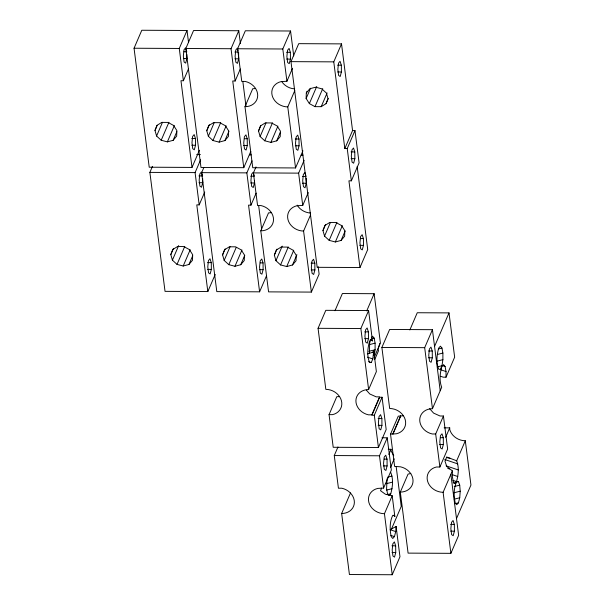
<?xml version="1.0" encoding="UTF-8"?>
<svg xmlns="http://www.w3.org/2000/svg" width="605" height="605" viewBox="0 0 605 605"><rect width="100%" height="100%" fill="white"/><g stroke="black" fill="none" stroke-linecap="round" stroke-linejoin="round"><path stroke-width="0.91" d="M388.259 449.265L391.049 449.281L391.042 450.831L393.742 455.762M444.13 427.841L449.719 427.871L449.704 429.414A14.686 12.455 23.3 0 0 465.305 440.765L470.947 485.044L456.495 518.591M328.265 98.539L326.057 103.682L321.202 106.677L314.986 106.646L309.359 103.591L306.13 98.486L306.312 92.958L307.045 91.242M389.068 495.608L390.754 493.733C392.705 486.896 393.507 479.183 390.747 472.467M395.73 531.583L396.101 526.433L390.157 529.708L395.73 531.583L394.445 536.612L392.758 538.488L391.201 536.62C389.703 529.64 389.56 521.888 392.743 515.354L394.43 515.347L394.838 516.473L393.621 515.407M453.084 482.851L454.824 483.44L456.51 481.557C458.401 474.895 459.24 467.378 456.677 460.798L465.305 440.765M459.732 497.786L460.208 491.199L459.717 485.149L458.424 481.557L456.737 481.557C453.561 488.091 453.697 495.85 455.202 502.823L456.752 504.699L458.439 502.823L459.732 497.786L454.234 499.178M382.058 397.251L374.313 415.234L371.893 415.227L379.645 397.243L382.058 397.251L386.171 429.527L378.427 447.511L333.211 447.284L329.052 414.637L332.47 414.652A14.686 12.455 23.3 0 0 341.432 400.707A14.686 12.455 23.3 0 0 325.83 389.348L318.056 328.311L325.8 310.327L368.596 310.546L372.461 340.88L371.243 339.413L369.557 341.296C367.613 348.125 366.812 355.846 369.572 362.554L371.258 362.554L372.809 358.954L373.731 350.839L372.317 352.42L367.364 353.88M374.185 355.8L375.108 349.743L375.1 343.156L374.177 338.135L372.62 336.259L371.493 337.514M387.109 478.668L386.587 488.711L387.518 493.74L388.554 494.988M441.975 365.715L442.898 359.657L442.89 353.07L441.968 348.049L440.41 346.173L438.723 348.056C436.78 354.885 435.971 362.607 438.738 369.315L440.425 369.315L441.975 365.715L437.438 366.864M370.502 339.813L369.647 343.171L369.443 353.214M186.854 54.344L186.9 58.579L185.682 63.117L184.094 61.997L183.345 56.076L183.981 49.799L185.538 47.901L186.574 51.024M195.528 145.261L194.311 149.798L192.73 148.679L191.974 142.757L192.617 136.48L194.167 134.582L195.468 138.484L195.528 145.261L191.808 145.238M202.675 178.49L202.713 182.718L201.495 187.255L199.915 186.143L199.158 180.222L199.801 173.945L201.352 172.047L202.395 175.17M238.604 52.068L238.665 58.836L237.447 63.374L235.867 62.262L235.111 56.341L235.753 50.064L237.304 48.166L238.083 50.502M211.349 269.406L210.132 273.944L208.543 272.825L207.787 266.903L208.43 260.626L209.988 258.728L211.281 262.63L211.349 269.406L207.621 269.384M247.301 145.518L246.084 150.055L244.496 148.943L243.739 143.022L244.382 136.745L245.94 134.847L247.233 138.749L247.301 145.518L243.573 145.502M254.463 180.441L254.486 182.982L253.268 187.52L251.688 186.408L250.931 180.479L251.574 174.21L253.124 172.304L254.425 176.214L250.651 176.191M290.438 59.101L289.22 63.638L287.64 62.527L286.883 56.598L287.526 50.321L289.077 48.423L290.377 52.333L290.438 59.101L286.672 59.086M263.115 269.664L261.897 274.201L260.316 273.089L259.56 267.168L260.203 260.891L261.753 258.993L263.054 262.895L263.115 269.664L259.394 269.649M299.067 145.782L297.849 150.32L296.268 149.208L295.512 143.279L296.155 137.01L297.705 135.104L299.006 139.014L299.067 145.782L295.346 145.767M306.206 178.165L306.259 183.247L305.041 187.784L303.453 186.673L302.704 180.744L303.339 174.467L304.897 172.569L305.933 175.692M341.401 71.972L340.184 76.51L338.603 75.398L337.847 69.469L338.49 63.2L340.04 61.294L341.341 65.204L341.401 71.972L337.681 71.957M314.887 269.928L313.67 274.466L312.089 273.354L311.333 267.425L311.976 261.148L313.526 259.25L314.827 263.16L314.887 269.928L311.167 269.913M354.863 158.676L353.645 163.214L352.065 162.102L351.308 156.181L351.951 149.904L353.501 148.006L354.802 151.908L354.863 158.676L351.097 158.661M363.492 245.365L362.274 249.895L360.693 248.784L359.937 242.862L360.58 236.585L362.13 234.687L363.431 238.589L363.492 245.365L359.771 245.343M368.483 338.641L367.265 343.179L365.677 342.067L364.928 336.138L365.564 329.869L367.122 327.963L368.415 331.873L368.483 338.641L364.762 338.626M381.944 425.353L380.726 429.883L379.146 428.771L378.39 422.85L379.032 416.573L380.583 414.675L381.884 418.577L381.944 425.353L378.178 425.33M387.109 465.903L385.892 470.44L384.311 469.329L383.555 463.4L384.198 457.13L385.748 455.225L387.049 459.135L387.109 465.903L383.343 465.888M432.318 357.782L431.093 362.319L429.512 361.208L428.756 355.279L429.399 349.009L430.957 347.104L432.25 351.013L432.318 357.782L428.59 357.767M395.738 552.584L394.52 557.122L392.94 556.01L392.184 550.081L392.827 543.812L394.384 541.906L395.678 545.816L395.738 552.584L392.017 552.569M443.359 444.478L442.142 449.016L440.561 447.904L439.805 441.975L440.448 435.698L441.998 433.8L443.299 437.71L443.359 444.478L439.593 444.456M454.408 531.175L453.19 535.712L451.61 534.593L450.854 528.672L451.496 522.395L453.047 520.497L454.347 524.399L454.408 531.175L450.687 531.152M379.789 343.519L378.095 349.244L378.503 350.794L374.798 359.393M154.993 130.461L156.929 125.386L161.777 122.391L168.001 122.422L173.62 125.469L176.857 130.574L176.675 136.11L173.136 140.315L167.366 141.865L161.195 140.254L156.582 136.012L154.993 130.461L157.202 125.326M206.759 130.725L208.695 125.651L213.55 122.649L219.774 122.679L225.393 125.734L228.622 130.839L228.448 136.375L224.909 140.579L219.139 142.13L212.968 140.519L208.354 136.269L206.759 130.725L209.345 124.736M170.807 254.607L172.743 249.532L177.598 246.53L183.822 246.568L189.441 249.615L192.67 254.72L192.496 260.256L188.957 264.461L183.186 266.011L177.015 264.4L172.402 260.15L170.807 254.607L173.393 248.617M258.532 130.99L260.468 125.908L265.315 122.913L271.539 122.944L277.166 125.999L280.395 131.103L280.213 136.632L276.682 140.844L270.911 142.387L264.74 140.784L260.12 136.533L258.532 130.99L260.747 125.848M222.579 254.871L224.516 249.797L229.363 246.795L235.587 246.825L241.213 249.88L244.443 254.985L244.261 260.521L240.73 264.725L234.959 266.276L228.788 264.665L224.168 260.415L222.579 254.871L225.158 248.874M326.057 103.682L327.993 98.6L326.397 93.057L321.784 88.806L315.613 87.203L309.843 88.746L306.312 92.958M274.352 255.136L276.288 250.054L281.136 247.059L287.36 247.09L292.979 250.145L296.216 255.242L296.034 260.778L292.495 264.99L286.725 266.533L280.554 264.929L275.94 260.679L274.352 255.136L276.931 249.139M322.957 230.565L324.893 225.491L329.74 222.489L335.964 222.527L341.591 225.574L344.82 230.679L344.638 236.215L341.107 240.419L335.336 241.97L329.165 240.359L324.552 236.109L322.957 230.565L325.535 224.576M199.385 150.297L192.012 167.426L149.216 167.207L134.053 48.234L141.797 30.25L187.013 30.477L188.541 42.471M192.012 167.426L180.963 80.73L183.383 80.737L179.269 48.46L187.013 30.477M250.788 151.416L243.777 167.683L200.981 167.472L185.826 48.498L193.57 30.515L238.778 30.742L240.427 43.651M156.582 136.012L162.48 122.308M183.383 80.737L188.541 68.751M161.195 140.254L168.939 122.27M215.206 274.443L207.825 291.565L165.029 291.353L149.874 172.38L152.452 166.383M167.366 141.865L174.376 125.59M173.136 140.315L176.826 131.754M243.777 167.683L232.736 80.994L235.148 81.002L231.034 48.725L238.778 30.742M302.923 150.819L295.55 167.948L252.754 167.729L244.98 106.692A14.686 12.455 23.3 0 0 257.7 95.484A14.686 12.455 23.3 0 0 245.169 81.425L241.758 81.41L237.591 48.755L245.343 30.772L290.551 31.006L293.727 55.902M208.354 136.269L214.253 122.565M207.825 291.565L196.784 204.876L199.196 204.883L195.082 172.607L200.618 159.765M235.148 81.002L240.314 69.015M212.968 140.519L220.712 122.535M266.608 275.562L259.598 291.829L216.802 291.61L201.639 172.644L203.855 167.502M219.139 142.13L226.149 125.855M172.402 260.15L178.672 245.592M224.909 140.579L228.97 131.164M199.196 204.883L204.732 192.042M177.015 264.4L184.759 246.416M244.98 106.692L252.724 88.708A14.686 12.455 23.3 0 0 255.612 88.451M183.186 266.011L190.197 249.736M188.957 264.461L192.647 255.9M295.55 167.948L287.776 106.911A14.686 12.455 23.3 0 1 272.174 95.56A14.686 12.455 23.3 0 1 281.136 81.607L286.921 81.267L282.807 48.99L290.551 31.006M357.154 166.587L367.719 249.54L359.975 267.523L317.179 267.312L290.975 61.642L298.719 43.658L341.515 43.878L352.564 130.574L344.82 148.55L347.232 148.565L354.976 130.582L352.564 130.574M260.12 136.533L266.026 122.83M259.598 291.829L248.549 205.133L250.969 205.148L246.855 172.871L252.02 160.885M286.921 81.267L292.449 68.418M264.74 140.784L272.484 122.8M318.162 266.661L319.115 274.11L311.371 292.094L268.575 291.875L260.793 230.838A14.686 12.455 23.3 0 0 273.52 219.63A14.686 12.455 23.3 0 0 260.989 205.571L257.571 205.556L253.412 172.901L255.998 166.912M270.911 142.387L277.914 126.12M287.776 106.911L294.779 90.637M224.168 260.415L230.074 246.711M276.682 140.844L280.365 132.283M250.969 205.148L256.134 193.161M228.788 264.665L236.162 247.536M306.13 98.486L310.554 88.217M234.959 266.276L241.962 250.001M309.359 103.591L316.74 86.47M240.73 264.725L244.783 255.302M260.793 230.838L268.537 212.854A14.686 12.455 23.3 0 0 271.433 212.597M344.82 148.55L333.771 61.861L341.515 43.878M314.986 106.646L322.73 88.663M321.202 106.677L327.108 92.973M311.371 292.094L303.589 231.057A14.686 12.455 23.3 0 1 287.995 219.698A14.686 12.455 23.3 0 1 296.957 205.753L302.742 205.413L298.628 173.136L304.156 160.287M275.94 260.679L282.21 246.122M302.742 205.413L308.27 192.564M280.554 264.929L288.298 246.946M286.725 266.533L293.735 250.266M303.589 231.057L310.599 214.783M292.495 264.99L296.926 254.713M324.552 236.109L330.451 222.413M359.975 267.523L348.926 180.834L351.346 180.842L359.09 162.858L354.976 130.582M329.165 240.359L336.909 222.375M335.336 241.97L342.339 225.695M341.107 240.419L345.16 231.004M334.973 310.743L342.385 293.538L374.132 293.705L380.409 342.967L374.117 357.593M366.728 310.909L374.132 293.705M366.38 390.164L369.768 393.968L376.181 396.85L379.592 396.865L371.848 414.848L368.437 414.833A14.686 12.455 23.3 0 1 355.906 400.775A14.686 12.455 23.3 0 1 368.626 389.567L360.852 328.53L368.596 310.546M329.052 414.637L336.796 396.653L339.36 396.661M396.101 526.433L399.965 556.766L392.221 574.75L349.425 574.531L341.651 513.494A14.686 12.455 23.3 0 0 354.371 502.286A14.686 12.455 23.3 0 0 341.84 488.227L338.429 488.212L334.27 455.557L337.953 446.997M450.854 474.312L458.635 535.349L450.891 553.333L408.095 553.121L400.313 492.084A14.686 12.455 23.3 0 0 413.041 480.869A14.686 12.455 23.3 0 0 400.51 466.818L394.626 466.41L390.52 434.133L396.298 433.793A14.686 12.455 23.3 0 0 405.267 419.847A14.686 12.455 23.3 0 0 389.665 408.488L381.884 347.452L389.635 329.468L432.431 329.687L440.206 390.724M368.626 389.567L376.37 371.583L373.731 350.839M409.85 329.944L417.261 312.74L449.008 312.898L454.65 357.177L446.029 377.202L443.223 377.18L440.546 376.28M341.651 513.494L350.507 492.931M429.648 408.67L433.603 413.109L440.017 415.99L443.427 416.006L435.683 433.989L432.272 433.974A14.686 12.455 23.3 0 1 419.734 419.915A14.686 12.455 23.3 0 1 432.462 408.708L424.687 347.671L432.431 329.687M392.221 574.75L384.447 513.713A14.686 12.455 23.3 0 1 368.846 502.362A14.686 12.455 23.3 0 1 377.807 488.409L383.593 488.069L379.479 455.792L387.223 437.808L382.02 437.778M390.52 434.133L398.264 416.149L403.195 415.801M392.887 433.777L400.631 415.794M392.932 434.148L400.676 416.164M434.564 346.446L449.008 312.898M388.826 454.446L391.049 449.281M381.619 488.106L380.515 490.685L385.377 494.224L392.191 495.729L394.838 516.473M390.512 467.461L394.218 458.862M383.593 488.069L391.337 470.085L387.223 437.808M384.447 513.713L392.191 495.729M432.462 408.708L441.688 387.283C439.124 380.696 439.964 373.179 441.854 366.517L443.541 364.641L445.098 366.509L446.021 371.538L446.029 377.202M400.313 492.084L408.057 474.101L410.818 473.481M391.231 529.632L401.236 506.408L396.146 466.432M445.643 437.332L449.719 427.871M450.891 553.333L443.11 492.296A14.686 12.455 23.3 0 1 427.516 480.945A14.686 12.455 23.3 0 1 436.477 466.999L439.888 467.015L447.632 449.031L443.427 416.006M443.11 492.296L452.343 470.871L446.762 466.485L444.962 461.108L446.513 457.509L450.271 458.348M371.432 338.823L374.177 338.135M369.61 344.548L375.1 343.156M368.861 351.323L375.108 349.743M438.3 348.972L441.968 348.049M437.4 354.462L442.89 353.07M436.485 361.276L442.898 359.657M387.457 477.216L392.032 476.059M386.111 483.735L392.524 482.117M386.55 490.088L392.048 488.704M387.094 494.656L390.754 493.733M455.678 482.253L458.424 481.557M454.226 486.541L459.717 485.149M453.795 492.825L460.208 491.199M454.809 503.738L458.439 502.823M134.053 48.234L179.269 48.46M185.826 48.498L231.034 48.725M237.591 48.755L282.807 48.99M184.011 51.788L186.832 51.803M234.838 52.053L237.659 52.06M286.604 52.31L290.377 52.333M184.071 58.564L186.9 58.579M234.899 58.821L238.665 58.836M290.975 61.642L333.771 61.861M337.613 65.181L341.341 65.204M191.74 138.469L195.468 138.484M244.443 138.734L247.233 138.749M295.285 138.991L299.006 139.014M351.029 151.893L354.802 151.908M196.693 154.593L200.414 154.615M249.396 154.857L251.256 154.872M301.161 155.122L303.022 155.13M149.874 172.38L195.082 172.607M201.639 172.644L246.855 172.871M253.412 172.901L298.628 173.136M198.886 175.934L202.652 175.949M302.424 176.456L306.19 176.478M198.947 182.702L202.713 182.718M250.72 182.967L254.486 182.982M302.485 183.224L306.259 183.247M360.64 238.574L363.431 238.589M207.56 262.615L211.281 262.63M260.263 262.88L263.054 262.895M311.099 263.137L314.827 263.16M318.056 328.311L360.852 328.53M364.694 331.85L368.415 331.873M381.884 347.452L424.687 347.671M428.529 350.991L432.25 351.013M378.11 418.562L381.884 418.577M440.47 437.695L443.299 437.71M334.27 455.557L379.479 455.792M384.22 459.119L387.049 459.135M450.619 524.384L454.347 524.399M391.957 545.793L395.678 545.816M442.489 365.639L445.098 366.509M440.811 369.784L446.021 371.538M372.317 352.42L373.731 352.897M367.462 357.154L372.809 358.954M368.589 361.654L371.258 362.554M446.55 456.949L456.677 460.798M444.758 459.513L457.788 463.891M446.112 465.85L458.272 469.941M447.745 468.406L449.53 469.011M452.585 474.774L457.796 476.528M453.039 480.393L456.51 481.557M390.875 535.417L394.445 536.612M370.2 339.768L372.461 340.88M454.824 483.44L453.274 481.565L452.343 476.536L452.343 470.871M435.683 433.989L439.888 467.015M347.232 148.565L351.346 180.842M374.313 415.234L378.427 447.511M242.862 81.69L245.948 105.943M258.675 205.836L261.647 229.151M310.494 213.043A14.686 12.455 23.3 0 1 297.184 205.148M294.673 88.897A14.686 12.455 23.3 0 1 281.885 81.819"/></g></svg>
